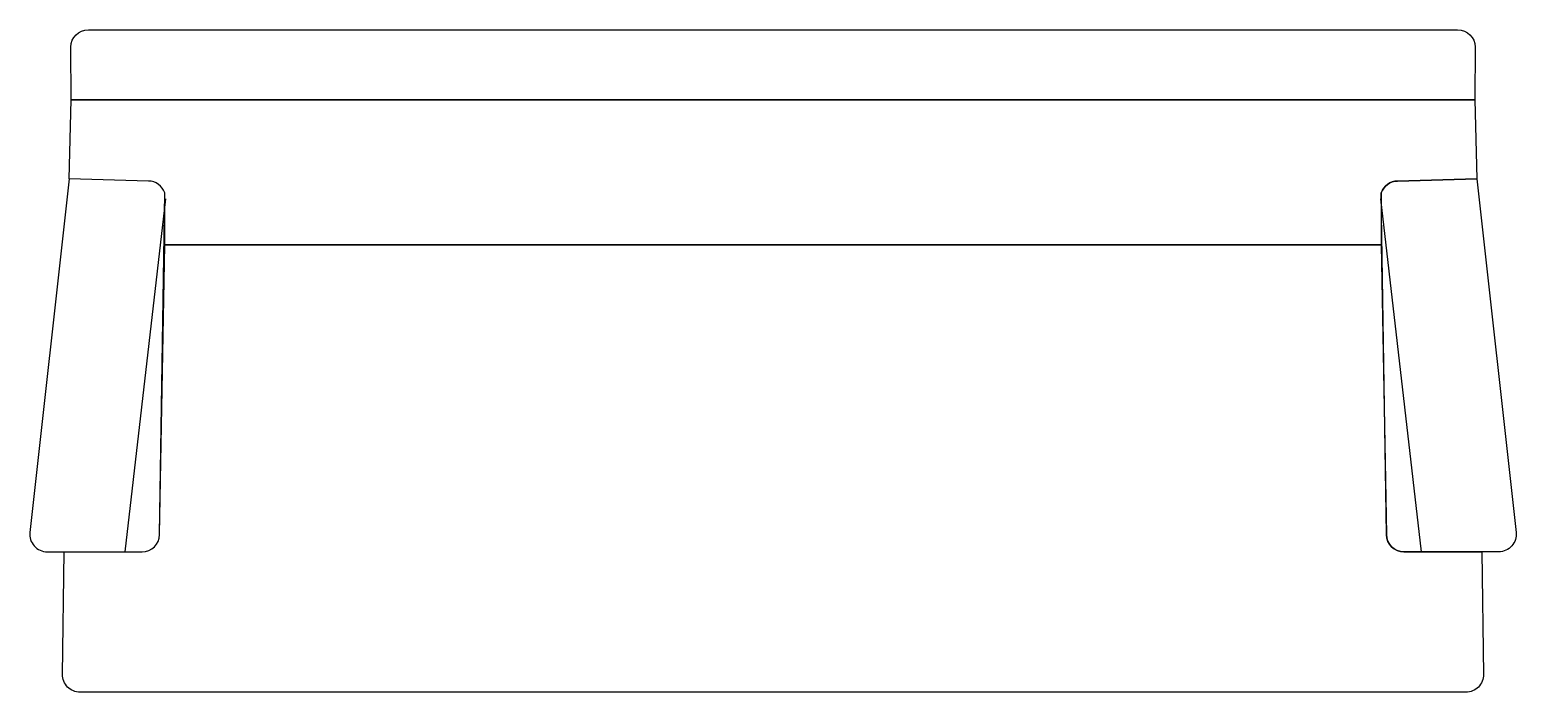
# Model space of a CAD drawing. Header units: millimetres. Extents: x -847 to 847, y -378 to 377.
import ezdxf

# ---------------------------------------------------------------- set-up
doc = ezdxf.new("R2010")
doc.units = ezdxf.units.MM
doc.header["$LTSCALE"] = 0.001

msp = doc.modelspace()

# ---------------------------------------------------------------- linework, layer by layer
for p, q in [((-692.3, 184.8), (-738.8, -217.5)), ((692.3, 184.8), (738.8, -217.5))]:
    msp.add_line(p, q)
for points in [[(780.3, 377.5, -0.40986), (800.3, 357.8), (800, 297.5), (-800, 297.5), (-800.3, 357.8, -0.40986), (-780.3, 377.5), (780.3, 377.5)], [(800, 297.5), (802.3, 207.5), (711.7, 205.1, 0.312274), (693.3, 191.7), (693.2, 132.5), (-693.2, 132.5), (-693.3, 191.7, 0.312274), (-711.7, 205.1), (-802.3, 207.5), (-800, 297.5), (800, 297.5)], [(-802.3, 207.5), (-847, -195.3, 0.445702), (-827.2, -217.5), (-719.1, -217.5, 0.408426), (-699.1, -197.9), (-693.3, 191.7, 0.312274), (-711.7, 205.1), (-802.3, 207.5)], [(802.3, 207.5), (847, -195.3, -0.445702), (827.2, -217.5), (719.1, -217.5, -0.408426), (699.1, -197.9), (693.3, 191.7, -0.312274), (711.7, 205.1), (802.3, 207.5)], [(693.2, 132.5), (699.1, -197.9, 0.408426), (719.1, -217.5), (807.9, -217.5), (809.7, -357.2, -0.418647), (789.7, -377.5), (-789.7, -377.5, -0.418647), (-809.7, -357.2), (-807.9, -217.5), (-719.1, -217.5, 0.408426), (-699.1, -197.9), (-693.2, 132.5), (693.2, 132.5)]]:
    msp.add_lwpolyline(points, format="xyb")

doc.saveas('drawing.dxf')
